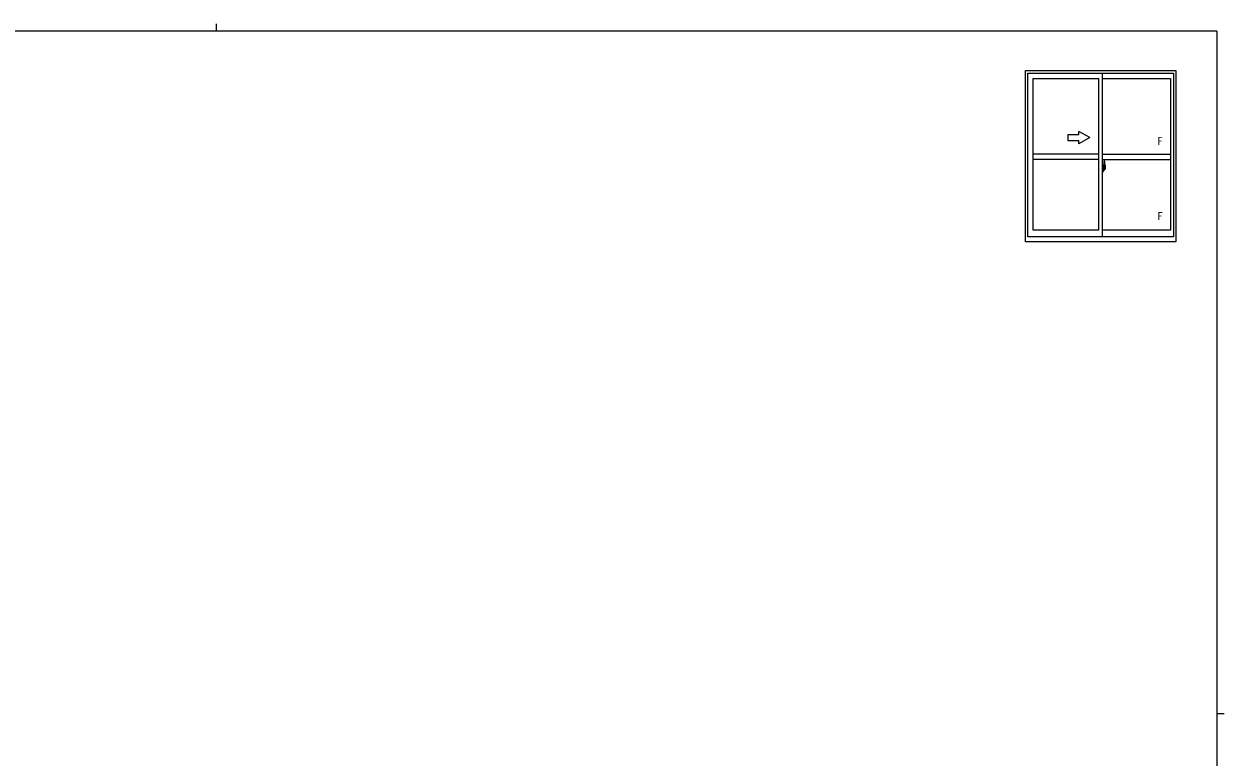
# Model space of a CAD drawing. Units: millimetres, scale not verified. Extents: x -594 to 539, y -420 to 386.
# Drawn here: x -146 to 514, y -17 to 386 of the extents above; entities that cross this region are included whole.
import ezdxf
from ezdxf.enums import TextEntityAlignment as Align

# ---------------------------------------------------------------- set-up
doc = ezdxf.new("R2010")
doc.units = ezdxf.units.MM
doc.header["$LTSCALE"] = 2
doc.linetypes.add('CHAIN2', pattern=[12, 9, -1, 1, -1])
doc.layers.add('0-1_YKK_ZWAK', color=7, linetype='Continuous', lineweight=9)
doc.layers.add('0-6_YKK_A1', color=4, linetype='Continuous', lineweight=9)
doc.styles.add('ＭＳ ゴシック', font='')
doc.styles.get('ＭＳ ゴシック').set_extended_font_data('MS Gothic')

msp = doc.modelspace()

# ---------------------------------------------------------------- linework, layer by layer
at = {"layer": '0-1_YKK_ZWAK'}
for p, q in [((-39.98, 386), (-39.98, 382)), ((510, 382), (-590, 382)), ((510, 382), (510, -368)), ((510, 7), (514, 7))]:
    msp.add_line(p, q, dxfattribs=at)
at = {"layer": '0-6_YKK_A1'}
for p, q in [((404.953, 360.463), (487.453, 360.463)), ((404.953, 266.213), (404.953, 360.463)), ((406.203, 358.963), (486.203, 358.963)), ((447.203, 268.963), (447.203, 358.963)), ((486.203, 358.963), (486.203, 268.963)), ((487.453, 360.463), (487.453, 266.213)), ((409.053, 272.662), (409.053, 356.112)), ((409.053, 356.112), (445.203, 356.112)), ((445.203, 272.662), (445.203, 356.112)), ((447.203, 356.112), (484.653, 356.112)), ((484.653, 356.112), (484.653, 272.662)), ((428.202, 325.007), (428.202, 322.007)), ((434.202, 325.007), (428.202, 325.007)), ((434.202, 325.007), (434.202, 326.971)), ((440.202, 323.507), (434.202, 326.971)), ((440.202, 323.507), (434.202, 320.043)), ((428.202, 322.007), (434.202, 322.007)), ((434.202, 320.043), (434.202, 322.007)), ((445.203, 314.463), (409.053, 314.463)), ((445.203, 311.463), (409.053, 311.463)), ((447.203, 314.463), (484.653, 314.463)), ((447.203, 311.463), (484.653, 311.463)), ((447.903, 310.612), (447.903, 307.353)), ((448.363, 310.621), (447.929, 310.637)), ((447.203, 308.388), (447.203, 304.888)), ((447.628, 308.373), (447.203, 308.388)), ((447.203, 306.775), (447.218, 306.775)), ((447.203, 306.45), (447.218, 306.45)), ((447.628, 304.902), (447.203, 304.888)), ((447.218, 306.997), (447.218, 306.991)), ((447.218, 306.997), (447.218, 305.928)), ((447.233, 307.011), (447.694, 306.995)), ((447.694, 305.93), (447.233, 305.914)), ((447.253, 306.037), (447.253, 305.98)), ((447.278, 306.063), (447.628, 306.063)), ((447.628, 305.955), (447.278, 305.955)), ((447.338, 307.128), (447.338, 307.058)), ((447.363, 307.153), (447.523, 307.153)), ((447.523, 307.032), (447.363, 307.032)), ((447.548, 307.128), (447.548, 307.058)), ((447.628, 308.373), (447.628, 307.388)), ((447.653, 308.343), (447.628, 308.343)), ((447.628, 308.343), (447.628, 307.388)), ((447.628, 307.388), (447.753, 307.388)), ((447.628, 307.388), (447.754, 307.383)), ((447.628, 305.887), (447.754, 305.892)), ((447.628, 305.887), (447.753, 305.887)), ((447.628, 304.933), (447.628, 305.887)), ((447.628, 305.887), (447.628, 304.902)), ((447.653, 304.933), (447.628, 304.933)), ((447.653, 308.368), (447.728, 308.368)), ((447.653, 308.368), (447.653, 307.413)), ((447.653, 307.413), (447.778, 307.413)), ((447.653, 306.037), (447.653, 305.98)), ((447.653, 305.863), (447.778, 305.863)), ((447.653, 304.907), (447.653, 305.863)), ((447.653, 304.907), (447.728, 304.907)), ((447.718, 306.971), (447.718, 305.954)), ((447.73, 306.972), (447.731, 306.972)), ((447.73, 306.972), (447.73, 306.303)), ((447.736, 306.303), (447.73, 306.303)), ((447.731, 306.972), (447.739, 306.974)), ((447.746, 306.298), (447.736, 306.303)), ((447.739, 306.974), (447.749, 306.979)), ((447.754, 306.292), (447.746, 306.298)), ((447.749, 306.979), (447.761, 306.991)), ((447.753, 307.388), (447.753, 307.413)), ((447.753, 305.887), (447.753, 305.863)), ((447.764, 306.28), (447.754, 306.292)), ((447.761, 306.991), (447.774, 307.018)), ((447.771, 306.267), (447.764, 306.28)), ((447.778, 306.238), (447.771, 306.267)), ((447.774, 307.018), (447.778, 307.045)), ((447.778, 308.318), (447.778, 307.413)), ((447.778, 307.045), (447.778, 307.358)), ((447.879, 307.211), (447.778, 307.213)), ((447.778, 306.23), (447.778, 306.238)), ((447.778, 305.917), (447.778, 306.23)), ((447.778, 306.063), (447.879, 306.064)), ((447.778, 304.958), (447.778, 305.863)), ((447.808, 306.833), (447.808, 306.635)), ((447.978, 306.833), (447.808, 306.833)), ((447.808, 306.635), (447.808, 306.61)), ((447.978, 306.635), (447.808, 306.635)), ((447.808, 306.61), (447.978, 306.61)), ((447.903, 307.392), (447.903, 306.833)), ((447.903, 307.353), (447.918, 307.353)), ((447.903, 306.833), (447.903, 307.186)), ((447.903, 306.895), (447.903, 307.13)), ((447.903, 306.937), (447.978, 306.937)), ((447.903, 306.61), (447.903, 305.812)), ((447.903, 306.089), (447.903, 306.61)), ((447.918, 307.353), (447.918, 307.055)), ((447.918, 307.055), (448.093, 307.055)), ((447.978, 307.395), (447.978, 307.055)), ((447.978, 307.228), (447.978, 307.278)), ((447.978, 307.055), (447.978, 306.833)), ((447.978, 307.055), (447.978, 306.833)), ((447.978, 306.536), (447.978, 306.61)), ((447.978, 306.61), (447.978, 305.812)), ((447.978, 306.49), (447.978, 306.536)), ((448.078, 306.536), (447.978, 306.536)), ((447.978, 306.296), (447.978, 306.49)), ((447.978, 306.466), (447.978, 306.196)), ((447.978, 306.242), (447.978, 306.296)), ((448.078, 306.296), (447.978, 306.296)), ((447.978, 306.238), (447.978, 306.242)), ((448.078, 306.242), (447.978, 306.242)), ((448.078, 306.238), (447.978, 306.238)), ((447.978, 306.196), (447.991, 306.196)), ((447.978, 306.094), (447.978, 306.043)), ((447.981, 306.027), (447.985, 306.021)), ((447.985, 306.021), (447.989, 306.015)), ((447.989, 306.015), (448, 306.007)), ((448, 306.007), (448.015, 306.003)), ((448.015, 306.003), (448.032, 306.002)), ((448.016, 307.505), (448.403, 307.505)), ((448.378, 307.432), (448.016, 307.432)), ((448.178, 305.774), (448.016, 305.774)), ((448.016, 305.699), (448.203, 305.699)), ((448.313, 306.002), (448.025, 306.002)), ((448.032, 306.002), (448.043, 306.004)), ((448.043, 306.004), (448.055, 306.007)), ((448.055, 306.007), (448.078, 306.018)), ((448.078, 306.61), (448.078, 306.808)), ((448.078, 306.724), (448.093, 306.724)), ((448.078, 306.536), (448.078, 306.61)), ((448.078, 306.61), (448.078, 306.61)), ((448.078, 306.49), (448.078, 306.536)), ((448.078, 306.242), (448.078, 306.296)), ((448.078, 306.238), (448.078, 306.242)), ((448.313, 306.238), (448.078, 306.238)), ((448.078, 306.018), (448.078, 306.018)), ((448.093, 307.055), (448.093, 306.238)), ((448.093, 306.272), (448.133, 306.272)), ((448.133, 306.272), (448.133, 306.238)), ((448.133, 306.265), (448.348, 306.265)), ((448.203, 305.749), (448.203, 305.699)), ((448.203, 305.699), (448.225, 305.73)), ((448.225, 305.73), (448.236, 305.746)), ((448.313, 306.148), (448.313, 306.238)), ((448.313, 306.196), (448.348, 306.196)), ((448.313, 306.002), (448.313, 306.018)), ((448.348, 306.265), (448.348, 306.093)), ((448.555, 306.1), (448.348, 306.093)), ((448.378, 306.453), (448.378, 307.432)), ((448.402, 306.406), (448.403, 306.442)), ((448.403, 306.445), (448.403, 307.505)), ((448.603, 308.368), (448.603, 306.15)), ((445.203, 272.662), (409.053, 272.662)), ((484.653, 272.662), (447.203, 272.662)), ((487.453, 266.213), (404.953, 266.213))]:
    msp.add_line(p, q, dxfattribs=at)
at = {"layer": '0-6_YKK_A1', "linetype": 'CHAIN2'}
msp.add_line((448.775, 306.463), (447.039, 306.463), dxfattribs=at)
at = {"layer": '0-6_YKK_A1'}
for points in [[(486.203, 268.963), (406.203, 268.963), (406.203, 358.963)], [(447.218, 306.997), (447.221, 307.005), (447.226, 307.01), (447.234, 307.011)], [(447.234, 305.914), (447.226, 305.915), (447.221, 305.921), (447.218, 305.928)], [(447.717, 306.98), (447.718, 306.975), (447.718, 306.971)], [(447.718, 305.954), (447.718, 305.95), (447.717, 305.946)], [(447.978, 306.833), (448.049, 306.826), (448.078, 306.808)], [(447.978, 306.635), (448.049, 306.628), (448.078, 306.61)], [(448.078, 306.61), (447.978, 306.61), (447.978, 306.61)], [(448.078, 306.296), (448.078, 306.49), (447.978, 306.49)], [(447.978, 306.238), (447.978, 306.107), (447.978, 306.094)], [(447.981, 306.027), (447.979, 306.035), (447.978, 306.043)], [(448.313, 306.018), (448.313, 306.148), (448.078, 306.148)], [(448.402, 306.395), (448.403, 306.442), (448.403, 306.445)]]:
    msp.add_lwpolyline(points, dxfattribs=at)
for centre, radius, start, end in [((447.928, 310.612), 0.025, 88, 180), ((448.361, 310.572), 0.05, 9.79346, 88), ((435.353, 308.326), 13.25, 0.17856, 9.79346), ((447.278, 306.037), 0.025, 90, 180), ((447.278, 305.98), 0.025, 180, 270), ((447.363, 307.128), 0.025, 90, 180), ((447.363, 307.058), 0.025, 180, 270), ((447.523, 307.128), 0.025, 0, 90), ((447.523, 307.058), 0.025, 270, 0), ((447.628, 306.037), 0.025, 0, 90), ((447.628, 305.98), 0.025, 270, 0), ((447.693, 306.97), 0.0254, 22.09753, 91.00793), ((447.693, 305.955), 0.0256, 269.33273, 337.56177), ((447.728, 308.318), 0.05, 0, 90), ((447.728, 304.958), 0.05, 270, 0), ((447.753, 307.358), 0.025, 0, 88), ((447.753, 305.917), 0.025, 271.99998, 0), ((447.878, 307.186), 0.025, 0, 88.99998), ((447.878, 306.089), 0.025, 270.99997, 0), ((448.016, 307.392), 0.113, 90, 180), ((448.016, 305.812), 0.113, 180, 270), ((448.016, 307.395), 0.0375, 90, 180), ((448.073, 306.243), 0.095, 183.2594, 273.08768), ((448.016, 305.812), 0.0375, 180, 270), ((447.493, 306.326), 0.88, 321.17381, 347.94702), ((448.178, 305.749), 0.025, 0, 90), ((447.455, 306.306), 0.933, 323.36708, 346.8425), ((447.095, 306.384), 1.307, 330.76877, 347.14854), ((447.493, 306.326), 0.88, 347.94702, 350.0179), ((446.907, 306.412), 1.472, 350.6691, 1.57924), ((447.455, 306.306), 0.933, 346.8425, 351.37085), ((447.095, 306.384), 1.307, 347.14854, 0.46379), ((446.927, 306.443), 1.476, 349.18681, 0.08105), ((448.378, 307.457), 0.025, 270, 0), ((448.553, 306.15), 0.05, 272, 0)]:
    msp.add_arc(centre, radius, start, end, dxfattribs=at)

# ---------------------------------------------------------------- texts
at = {"layer": '0-6_YKK_A1', "color": 7, "style": 'ＭＳ ゴシック'}
for p in [(477.349, 318.175), (477.349, 276.911)]:
    msp.add_text('F', height=4.399, dxfattribs=at).set_placement(p, align=Align.BOTTOM_LEFT)

doc.saveas('drawing.dxf')
